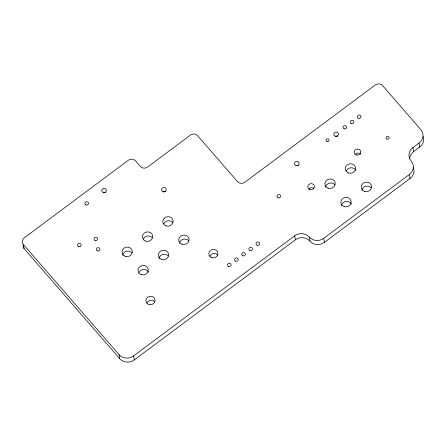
<?xml version="1.0" encoding="UTF-8"?>
<svg xmlns="http://www.w3.org/2000/svg" width="446" height="446" viewBox="0 0 446 446"><rect width="100%" height="100%" fill="white"/><g stroke="black" fill="none" stroke-linecap="round" stroke-linejoin="round"><path stroke-width="0.67" d="M23.398 244.542L119.071 354.642A10.375 9.505 -9.4 0 0 133.605 355.902L294.683 235.8A10.375 9.505 -9.4 0 1 309.212 237.06A10.375 9.505 -9.4 0 0 323.746 238.32L409.383 174.464A10.375 9.505 -9.4 0 0 411.162 161.045A10.375 9.505 -9.4 0 1 412.94 147.62L419.056 143.06A10.375 9.505 -9.4 0 0 420.834 129.641L382.568 85.599A5.19 4.755 -9.4 0 0 375.298 84.969L244.804 182.269A5.19 4.755 -9.4 0 1 237.54 181.639L197.678 135.762A5.19 4.755 -9.4 0 0 190.409 135.132L147.593 167.06A5.19 4.755 -9.4 0 1 140.323 166.43L135.539 160.922A5.19 4.755 -9.4 0 0 128.275 160.292L24.29 237.83A5.19 4.755 -9.4 0 0 23.398 244.542L24.067 248.573L119.734 358.679A10.375 9.505 -9.4 0 0 134.268 359.939L295.347 239.831A10.375 9.505 -9.4 0 1 309.881 241.091A10.375 9.505 -9.4 0 0 324.415 242.351L410.052 178.5A10.375 9.505 -9.4 0 0 413.202 167.183M409.651 158.726A10.375 9.505 -9.4 0 1 413.609 151.657L419.725 147.096A10.375 9.505 -9.4 0 0 423.12 136.353M419.056 143.06L419.725 147.096M412.94 147.62L413.609 151.657M409.383 174.464L410.052 178.5M323.746 238.32L324.415 242.351M309.212 237.06L309.881 241.091M294.683 235.8L295.347 239.831M133.605 355.902L134.268 359.939M119.071 354.642L119.734 358.679M355.378 154.578A3.317 3.044 -9.4 0 1 360.803 154.171M163.821 223.803A5.19 4.755 -9.4 0 1 172.697 222.42M24.067 248.573A5.19 4.755 -9.4 0 1 22.98 246.019M308.983 189.176A3.317 3.044 -9.4 0 1 314.017 188.39M146.89 303.029A4.594 4.209 -9.4 0 1 154.756 301.803M209.81 256.238A4.594 4.209 -9.4 0 1 217.67 255.012M163.119 192.059A2.336 2.141 -9.4 0 1 165.433 191.702M103.299 192.817A2.336 2.141 -9.4 0 1 105.607 192.46M335.381 136.56A2.336 2.141 -9.4 0 1 337.694 136.203M297.159 165.427A2.336 2.141 -9.4 0 1 298.357 165.533M138.985 272.562A5.19 4.755 -9.4 0 1 143.74 269.456A5.19 4.755 -9.4 0 1 148.551 272.233M122.706 255.424A5.19 4.755 -9.4 0 1 126.458 251.31A5.19 4.755 -9.4 0 1 131.921 252.826M159.038 258.569A5.19 4.755 -9.4 0 1 162.79 254.46A5.19 4.755 -9.4 0 1 168.254 255.976M143.434 239.006A5.19 4.755 -9.4 0 1 152.309 237.623M179.426 243.365A5.19 4.755 -9.4 0 1 183.183 239.257A5.19 4.755 -9.4 0 1 188.647 240.773M341.536 205.656A5.19 4.755 -9.4 0 1 345.951 201.402A5.19 4.755 -9.4 0 1 351.437 204.112M325.591 187.303A5.19 4.755 -9.4 0 1 329.343 183.195A5.19 4.755 -9.4 0 1 334.807 184.705M361.929 190.453A5.19 4.755 -9.4 0 1 365.681 186.339A5.19 4.755 -9.4 0 1 371.144 187.855M346.319 170.885A5.19 4.755 -9.4 0 1 351.074 167.78A5.19 4.755 -9.4 0 1 355.886 170.556M356.287 154.94A3.317 3.044 -9.4 0 0 360.803 151.573A3.317 3.044 -9.4 0 0 355.484 149.733A3.317 3.044 -9.4 0 0 356.287 154.94M166.018 225.893A5.19 4.755 -9.4 0 0 173.081 220.631A5.19 4.755 -9.4 0 0 164.764 217.76A5.19 4.755 -9.4 0 0 166.018 225.893M358.478 118.223A1.817 1.667 -9.4 0 0 360.953 116.378A1.817 1.667 -9.4 0 0 358.038 115.375A1.817 1.667 -9.4 0 0 358.478 118.223M97.429 250.881A1.817 1.667 -9.4 0 0 99.904 249.035A1.817 1.667 -9.4 0 0 96.988 248.032A1.817 1.667 -9.4 0 0 97.429 250.881M326.974 141.56A1.55 1.422 -9.4 0 0 329.087 139.988A1.55 1.422 -9.4 0 0 326.6 139.124A1.55 1.422 -9.4 0 0 326.974 141.56M95.126 240.5A1.817 1.667 -9.4 0 0 97.602 238.655A1.817 1.667 -9.4 0 0 94.691 237.646A1.817 1.667 -9.4 0 0 95.126 240.5M181.962 244.246A5.19 4.755 -9.4 0 0 189.026 238.978A5.19 4.755 -9.4 0 0 180.708 236.107A5.19 4.755 -9.4 0 0 181.962 244.246M309.886 189.533A3.317 3.044 -9.4 0 0 314.408 186.166A3.317 3.044 -9.4 0 0 309.089 184.332A3.317 3.044 -9.4 0 0 309.886 189.533M211.677 257.626A4.594 4.209 -9.4 0 0 217.932 252.966A4.594 4.209 -9.4 0 0 210.568 250.418A4.594 4.209 -9.4 0 0 211.677 257.626M148.758 304.423A4.594 4.209 -9.4 0 0 155.013 299.757A4.594 4.209 -9.4 0 0 147.648 297.214A4.594 4.209 -9.4 0 0 148.758 304.423M387.017 139.13A1.55 1.422 -9.4 0 0 389.129 137.552A1.55 1.422 -9.4 0 0 386.643 136.693A1.55 1.422 -9.4 0 0 387.017 139.13M278.109 197.807A1.817 1.667 -9.4 0 0 280.584 195.961A1.817 1.667 -9.4 0 0 277.668 194.958A1.817 1.667 -9.4 0 0 278.109 197.807M163.019 191.696A2.336 2.141 -9.4 0 0 166.202 189.321A2.336 2.141 -9.4 0 0 162.45 188.028A2.336 2.141 -9.4 0 0 163.019 191.696M103.193 192.455A2.336 2.141 -9.4 0 0 106.377 190.08A2.336 2.141 -9.4 0 0 102.63 188.786A2.336 2.141 -9.4 0 0 103.193 192.455M335.28 136.197A2.336 2.141 -9.4 0 0 338.464 133.822A2.336 2.141 -9.4 0 0 334.717 132.529A2.336 2.141 -9.4 0 0 335.28 136.197M295.943 165.527A2.336 2.141 -9.4 0 0 299.132 163.152A2.336 2.141 -9.4 0 0 295.38 161.859A2.336 2.141 -9.4 0 0 295.943 165.527M351.342 123.548A1.817 1.667 -9.4 0 0 353.817 121.702A1.817 1.667 -9.4 0 0 350.902 120.693A1.817 1.667 -9.4 0 0 351.342 123.548M86.056 204.926A1.817 1.667 -9.4 0 0 88.531 203.081A1.817 1.667 -9.4 0 0 85.621 202.077A1.817 1.667 -9.4 0 0 86.056 204.926M228.586 266.485A1.817 1.667 -9.4 0 0 231.061 264.64A1.817 1.667 -9.4 0 0 228.146 263.636A1.817 1.667 -9.4 0 0 228.586 266.485M344.206 128.866A1.817 1.667 -9.4 0 0 346.681 127.021A1.817 1.667 -9.4 0 0 343.766 126.017A1.817 1.667 -9.4 0 0 344.206 128.866M235.722 261.166A1.817 1.667 -9.4 0 0 238.197 259.321A1.817 1.667 -9.4 0 0 235.282 258.312A1.817 1.667 -9.4 0 0 235.722 261.166M242.858 255.842A1.817 1.667 -9.4 0 0 245.333 253.997A1.817 1.667 -9.4 0 0 242.418 252.994A1.817 1.667 -9.4 0 0 242.858 255.842M249.994 250.524A1.817 1.667 -9.4 0 0 252.469 248.678A1.817 1.667 -9.4 0 0 249.554 247.669A1.817 1.667 -9.4 0 0 249.994 250.524M257.13 245.2A1.817 1.667 -9.4 0 0 259.605 243.354A1.817 1.667 -9.4 0 0 256.695 242.351A1.817 1.667 -9.4 0 0 257.13 245.2M78.686 246.71A1.817 1.667 -9.4 0 0 81.161 244.865A1.817 1.667 -9.4 0 0 78.245 243.862A1.817 1.667 -9.4 0 0 78.686 246.71M141.181 274.652A5.19 4.755 -9.4 0 0 148.245 269.384A5.19 4.755 -9.4 0 0 139.933 266.513A5.19 4.755 -9.4 0 0 141.181 274.652M125.237 256.299A5.19 4.755 -9.4 0 0 132.3 251.037A5.19 4.755 -9.4 0 0 123.988 248.166A5.19 4.755 -9.4 0 0 125.237 256.299M161.575 259.449A5.19 4.755 -9.4 0 0 168.638 254.181A5.19 4.755 -9.4 0 0 160.32 251.31A5.19 4.755 -9.4 0 0 161.575 259.449M145.625 241.096A5.19 4.755 -9.4 0 0 152.688 235.834A5.19 4.755 -9.4 0 0 144.376 232.963A5.19 4.755 -9.4 0 0 145.625 241.096M344.072 206.531A5.19 4.755 -9.4 0 0 351.136 201.269A5.19 4.755 -9.4 0 0 342.818 198.398A5.19 4.755 -9.4 0 0 344.072 206.531M328.128 188.184A5.19 4.755 -9.4 0 0 335.186 182.916A5.19 4.755 -9.4 0 0 326.873 180.045A5.19 4.755 -9.4 0 0 328.128 188.184M364.46 191.328A5.19 4.755 -9.4 0 0 371.524 186.066A5.19 4.755 -9.4 0 0 363.206 183.195A5.19 4.755 -9.4 0 0 364.46 191.328M348.516 172.981A5.19 4.755 -9.4 0 0 355.579 167.713A5.19 4.755 -9.4 0 0 347.261 164.842A5.19 4.755 -9.4 0 0 348.516 172.981"/></g></svg>
